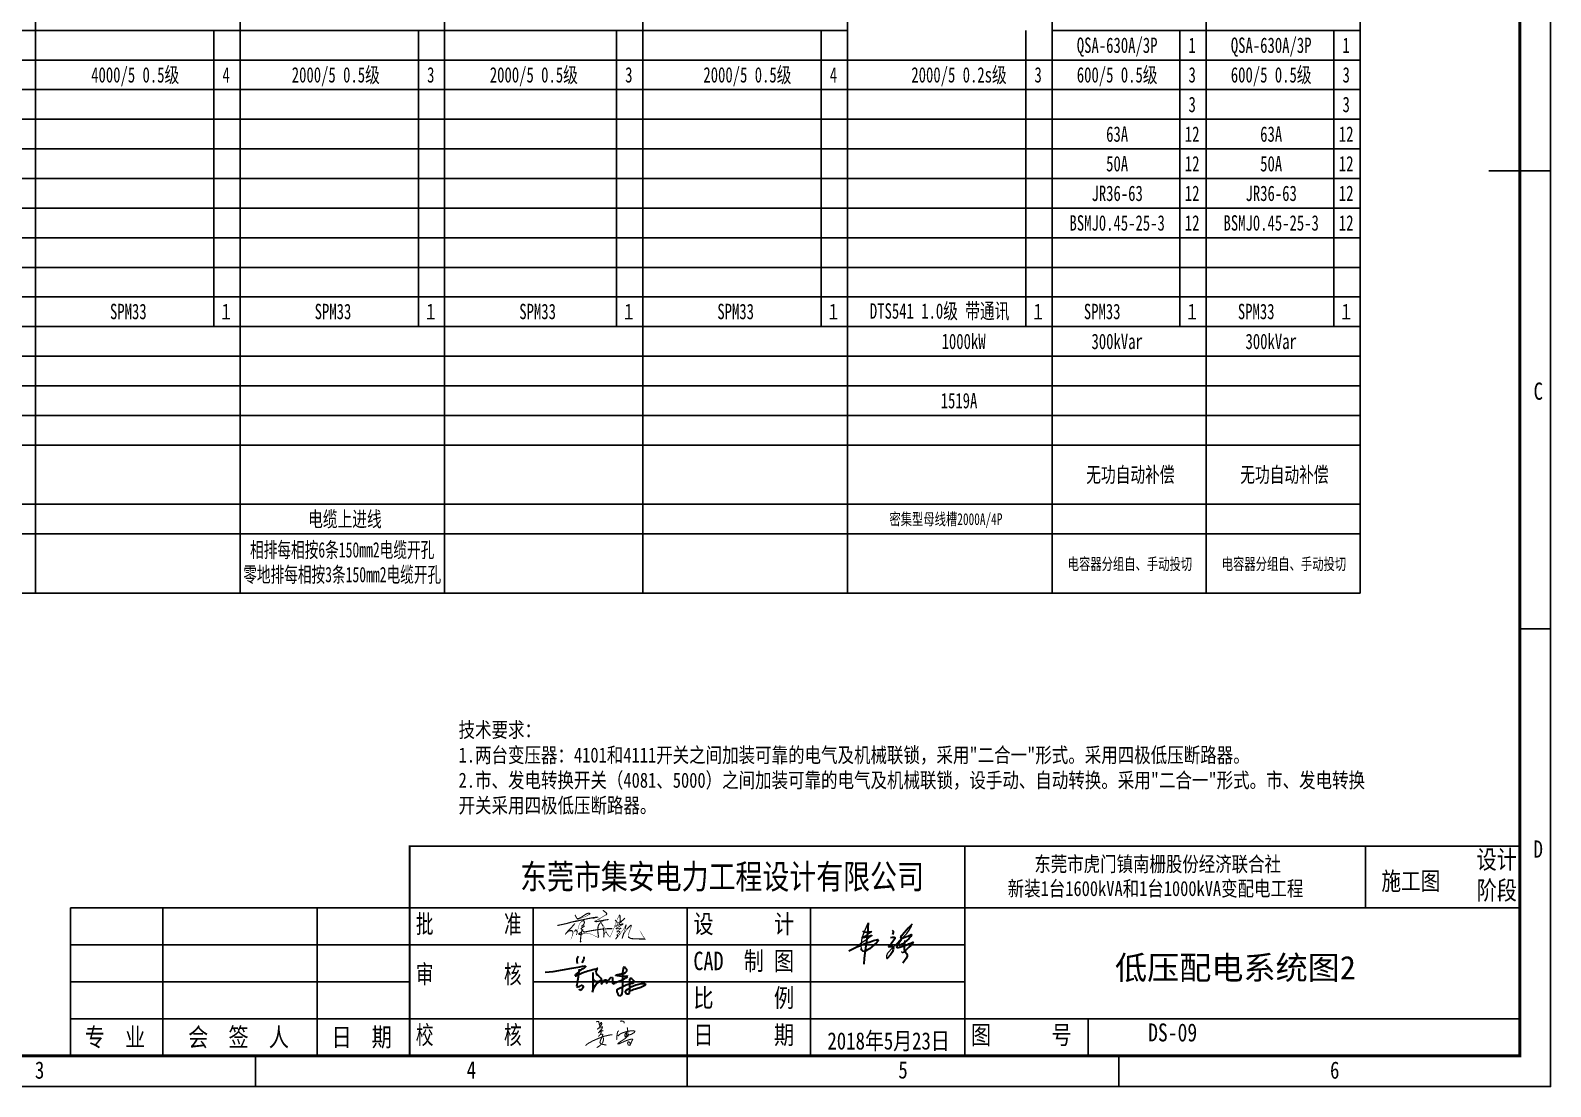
# Model space of a CAD drawing. Extents: x -700117 to -483644, y 1301776 to 1331476.
# Drawn here: x -597039 to -572390, y 1301776 to 1318904 of the extents above; entities that cross this region are included whole.
import ezdxf
from ezdxf.enums import TextEntityAlignment as Align

# ---------------------------------------------------------------- set-up
doc = ezdxf.new("R2010")
doc.units = 0
doc.header["$LTSCALE"] = 1000
doc.layers.get('0').update_dxf_attribs({"linetype": 'CONTINUOUS'})
for name, color, linetype in [('01', 7, 'CONTINUOUS'), ('2', 2, 'CONTINUOUS'), ('TK', 5, 'CONTINUOUS'), ('内框', 3, 'CONTINUOUS'), ('图框TEXT', 30, 'CONTINUOUS'), ('图签', 7, 'CONTINUOUS'), ('外框', 2, 'CONTINUOUS')]:
    doc.layers.add(name, color=color, linetype=linetype)
doc.styles.add('宋体', font='', dxfattribs={"width": 0.8, "height": 3.8})
doc.styles.add('宋体1', font='', dxfattribs={"width": 0.7})
doc.styles.add('宋体2', font='', dxfattribs={"width": 0.8, "height": 7})
doc.styles.get('宋体').set_extended_font_data('SimSun')
doc.styles.get('宋体1').set_extended_font_data('SimSun')
doc.styles.get('宋体2').set_extended_font_data('SimSun')

# ---------------------------------------------------------------- blocks, each defined once
blk = doc.blocks.new('集安会签栏')
at = {"layer": '内框', "const_width": 30}
blk.add_lwpolyline([(0, 0), (-5500, 0), (-5500, 600), (0, 600), (0, 0)], close=True, dxfattribs=at)
at = {"layer": '图签'}
for p, q in [((-5500, 2400), (0, 2400)), ((-5500, 600), (-5500, 2400)), ((-4000, 0), (-4000, 2400)), ((-1500, 0), (-1500, 2400)), ((0, 600), (0, 2400)), ((-5500, 1800), (0, 1800)), ((-5500, 1200), (0, 1200))]:
    blk.add_line(p, q, dxfattribs=at)
at = {"layer": '图框TEXT', "style": '宋体2', "width": 0.8}
for s, p in [('专  业', (-5269, 152)), ('会  签  人', (-3592, 152)), ('日  期', (-1269, 152))]:
    blk.add_text(s, height=300, dxfattribs=at).set_placement(p)
blk = doc.blocks.new('集安图标')
at = {"layer": '内框', "const_width": 30}
blk.add_lwpolyline([(0, 3400), (-18000, 3400), (-18000, 0), (0, 0), (0, 3400)], dxfattribs=at)
at = {"layer": '图签'}
for p, q in [((-9000, 0), (-9000, 3400)), ((-2500, 2400), (-2500, 3400)), ((-18000, 2400), (0, 2400)), ((-16000, 0), (-16000, 2400)), ((-13500, 0), (-13500, 2400)), ((-11500, 0), (-11500, 2400)), ((-18000, 1800), (-9000, 1800)), ((-16000, 1200), (-9000, 1200)), ((-18000, 600), (0, 600)), ((-7000, 0), (-7000, 600))]:
    blk.add_line(p, q, dxfattribs=at)
at = {"layer": '图框TEXT', "style": '宋体2'}
for s, width, p in [('设计', 0.8, (-700, 3033)), ('阶段', 0.8, (-700, 2533)), ('批        准', 0.7, (-17900, 1988)), ('设      计', 0.8, (-13400, 1988)), ('CAD  制 图', 0.8, (-13400, 1388)), ('审        核', 0.7, (-17900, 1173)), ('比      例', 0.8, (-13400, 788)), ('校        核', 0.7, (-17900, 188)), ('日      期', 0.8, (-13400, 188)), ('图      号', 0.8, (-8900, 188))]:
    blk.add_text(s, height=300, dxfattribs=dict(at, width=width)).set_placement(p)
at = {"layer": '图框TEXT', "style": '宋体2', "width": 0.8}
blk.add_text('东莞市集安电力工程设计有限公司', height=400, dxfattribs=at).set_placement((-12935, 2705), align=Align.CENTER)
blk = doc.blocks.new('集安A3图框')
at = {"layer": 'TK'}
for p, q in [((0, 14850), (-1000, 14850)), ((0, 7425), (-500, 7425)), ((-500, 3900), (-500, 500)), ((-24000, 500), (-500, 500)), ((-21000, 0), (-21000, 500)), ((-14000, 0), (-14000, 500)), ((-7000, 0), (-7000, 500))]:
    blk.add_line(p, q, dxfattribs=at)
at = {"layer": '内框', "const_width": 50, "flags": 128}
blk.add_lwpolyline([(-39500, 500), (-39500, 29200), (-500, 29200), (-500, 500)], close=True, dxfattribs=at)
at = {"layer": '外框', "flags": 128}
blk.add_lwpolyline([(-42000, 0), (-42000, 29700), (0, 29700), (0, 0)], close=True, dxfattribs=at)
for name, p in [('集安图标', (-500, 500)), ('集安会签栏', (-18500, 500))]:
    blk.add_blockref(name, p)
at = {"layer": 'TK', "style": '宋体', "width": 0.8}
for s, p in [('C', (-200, 11138)), ('D', (-200, 3712)), ('3', (-24500, 128)), ('4', (-17500, 131)), ('5', (-10500, 131)), ('6', (-3500, 128))]:
    blk.add_text(s, height=280, dxfattribs=at).set_placement(p, align=Align.CENTER)
blk = doc.blocks.new('123566')
at = {"color": 7, "lineweight": 30}
for p, q in [((96.5, 103.4), (96.4, 101.1)), ((96.4, 101.1), (96.5, 99.2)), ((97.2, 105.5), (96.5, 103.4)), ((96.5, 99.2), (96.6, 96.1)), ((96.6, 96.1), (97.6, 88.9)), ((100.9, 112.2), (97.2, 105.5)), ((117, 100.8), (112.5, 91.9)), ((118.3, 104.6), (117, 100.8)), ((118, 110.2), (118.3, 104.6)), ((-0.8, 62.3), (23.7, 64.7)), ((23.7, 64.7), (52, 69.6)), ((52, 69.6), (81.5, 75.2)), ((81.5, 75.2), (105.6, 79.4)), ((92.4, 55.2), (91.6, 53.3)), ((91.6, 53.3), (91.9, 51.7)), ((91.9, 51.7), (93.6, 51.3)), ((96.8, 58.4), (92.4, 55.2)), ((93.6, 51.3), (101.8, 55)), ((99.1, 60.3), (96.8, 58.4)), ((101.9, 62.7), (99.1, 60.3)), ((100.4, 47.1), (99.1, 36)), ((101.9, 57.9), (100.4, 47.1)), ((101.8, 55), (105.1, 57)), ((103.3, 72.1), (101.9, 57.9)), ((104.1, 65), (101.9, 62.7)), ((106.9, 67.3), (104.1, 65)), ((105.1, 57), (108.9, 58.8)), ((105.6, 79.4), (118.5, 81.7)), ((109.1, 69.1), (106.9, 67.3)), ((108.9, 58.8), (112.9, 60.7)), ((111.5, 70.7), (109.1, 69.1)), ((115.4, 73.1), (111.5, 70.7)), ((112.9, 60.7), (116.6, 62.1)), ((119.4, 75.7), (115.4, 73.1)), ((116.6, 62.1), (121.3, 63.8)), ((118.5, 81.7), (122.9, 81.1)), ((121.7, 77.2), (119.4, 75.7)), ((121.3, 63.8), (125.4, 65.1)), ((122.9, 78.9), (121.7, 77.2)), ((122.9, 81.1), (123.4, 79.9)), ((123.4, 79.9), (122.9, 78.9)), ((125.4, 65.1), (130.9, 66.9)), ((130.9, 66.9), (135.3, 67.9)), ((135.3, 67.9), (140.1, 69.2)), ((140.1, 69.2), (145.6, 70.7)), ((145.6, 70.7), (149.6, 71.7)), ((146.1, 55.8), (145.7, 24.2)), ((145.9, 61.8), (146.1, 55.8)), ((149.6, 71.7), (153.1, 72.2)), ((153.1, 72.2), (156.2, 73.1)), ((156.6, 66.6), (154.7, 62.8)), ((154.7, 62.8), (154.8, 61.6)), ((154.8, 61.6), (155.8, 59.5)), ((155.8, 59.5), (157.3, 57.3)), ((156.2, 73.1), (158.6, 74.3)), ((158.5, 70.6), (156.6, 66.6)), ((157.3, 57.3), (159.7, 54.9)), ((160.4, 73.8), (158.5, 70.6)), ((158.6, 74.3), (160.1, 74.8)), ((159.7, 54.9), (163.2, 51.7)), ((160.1, 74.8), (160.9, 75.1)), ((160.4, 73.8), (161.1, 75)), ((161, 75.1), (160.9, 75.1)), ((161.1, 75.1), (161, 75.1)), ((161.1, 75), (161.1, 75.1)), ((163.2, 51.7), (166.2, 48.4)), ((166.2, 48.4), (170.5, 44.3)), ((202.1, 46.3), (203.9, 47.1)), ((203.9, 47.1), (205.5, 45.8)), ((216.8, 53.4), (219.2, 54.5)), ((217, 52.1), (216.8, 53.4)), ((222.4, 51.2), (217, 52.1)), ((219.2, 54.5), (223.5, 55.7)), ((228.3, 50.3), (222.4, 51.2)), ((223.5, 55.7), (227.9, 56.4)), ((227.9, 56.4), (233.9, 57.2)), ((231.3, 50.3), (228.3, 50.3)), ((239.9, 49.6), (231.3, 50.3)), ((233.9, 57.2), (237.7, 57.9)), ((237.7, 57.9), (241.5, 59)), ((239, 68.1), (237.9, 61)), ((237.9, 61), (238, 54.3)), ((238, 54.3), (238, 46.8)), ((239.3, 71.5), (239, 68.1)), ((239.9, 74.2), (239.3, 71.5)), ((241, 76.6), (239.9, 74.2)), ((242.4, 49.6), (239.9, 49.6)), ((243.1, 77.7), (241, 76.6)), ((241.5, 59), (246.6, 61.7)), ((246.8, 49.6), (242.4, 49.6)), ((245.7, 76.9), (243.1, 77.7)), ((246.9, 75.7), (245.7, 76.9)), ((246.6, 61.7), (248.9, 63.9)), ((249.8, 49.7), (246.8, 49.6)), ((248.2, 74), (246.9, 75.7)), ((250.6, 71.1), (248.2, 74)), ((248.9, 63.9), (250.7, 65.5)), ((251.8, 49.9), (249.8, 49.7)), ((251.7, 68.4), (250.6, 71.1)), ((250.6, 46.3), (253.3, 48.1)), ((250.7, 65.5), (251.7, 68.4)), ((253.5, 49.4), (251.8, 49.9)), ((253.3, 48.1), (253.5, 49.4)), ((96.2, 23.1), (95.9, 18.9)), ((95.9, 18.9), (96.4, 17.1)), ((99.1, 36), (96.2, 23.1)), ((96.4, 17.1), (97.3, 16.8)), ((97.3, 16.8), (102.5, 18.1)), ((102.5, 18.1), (104.6, 18.7)), ((104.6, 18.7), (107.9, 20.6)), ((105.8, 8.5), (104.8, 10.8)), ((106.4, 6.8), (105.8, 8.5)), ((107.1, 6.4), (106.4, 6.8)), ((110.6, 8.1), (107.1, 6.4)), ((107.9, 20.6), (109.6, 22.3)), ((109.6, 22.3), (110.8, 22.7)), ((114.6, 11.8), (110.6, 8.1)), ((110.8, 22.7), (113.3, 22.3)), ((113.3, 22.3), (115.2, 20.4)), ((116, 15.2), (114.6, 11.8)), ((115.2, 20.4), (116.3, 17.5)), ((116.3, 17.5), (116, 15.2)), ((145.7, 14.6), (145.3, 1.4)), ((145.3, 1.4), (149.5, 14.1)), ((145.7, 24.2), (145.7, 14.6)), ((147.4, 39.9), (146.9, 40.2)), ((148.6, 38.7), (147.4, 39.9)), ((149.6, 38.2), (148.6, 38.7)), ((149.5, 14.1), (154, 22.8)), ((150.8, 36.8), (149.6, 38.2)), ((152.2, 35.2), (150.8, 36.8)), ((154.2, 34.1), (152.2, 35.2)), ((154, 22.8), (158.8, 28.3)), ((158.3, 33.2), (154.2, 34.1)), ((162.3, 33.2), (158.3, 33.2)), ((158.8, 28.3), (163.3, 31.7)), ((169, 36.5), (162.3, 33.2)), ((163.3, 31.7), (168.5, 34.1)), ((168.5, 34.1), (171.7, 35.6)), ((171.2, 39.5), (169, 36.5)), ((170.5, 44.3), (171.4, 41.7)), ((171.4, 41.7), (171.2, 39.5)), ((172.9, 28.6), (171.5, 25.4)), ((171.5, 25.4), (172.7, 26.8)), ((171.7, 35.6), (173.8, 36.8)), ((172.7, 26.8), (175.4, 30.9)), ((174.3, 31.5), (172.9, 28.6)), ((173.8, 36.8), (174.4, 37.1)), ((175.3, 34.3), (174.3, 31.5)), ((174.4, 37.1), (175.5, 37.2)), ((174.4, 37.1), (174.4, 37.1)), ((175.9, 35.3), (175.3, 34.3)), ((175.4, 30.9), (179, 34.9)), ((175.5, 37.2), (176, 36.8)), ((175.5, 37.2), (175.5, 37.2)), ((175.5, 37.2), (175.5, 37.2)), ((176, 35.9), (175.9, 35.3)), ((175.9, 35.3), (175.9, 35.3)), ((176, 36.8), (176, 35.9)), ((176, 36.8), (176, 36.8)), ((176, 35.9), (176, 35.9)), ((179, 34.9), (182.2, 38.5)), ((182.2, 38.5), (184.8, 39.5)), ((184.8, 39.5), (186.3, 39.5)), ((186.3, 39.5), (188.1, 38)), ((188.1, 38), (189, 36.1)), ((189.4, 33), (188.1, 28.5)), ((188.1, 28), (188.7, 28.8)), ((188.1, 28.5), (188.1, 28)), ((188.7, 28.8), (190.3, 31.7)), ((189, 36.1), (189.4, 33)), ((190.3, 31.7), (192.3, 34.3)), ((192.3, 34.3), (192.4, 35.1)), ((192.4, 35.1), (194.2, 37)), ((194.2, 37), (195.8, 39.3)), ((195.8, 39.3), (198.9, 43.2)), ((198.9, 43.2), (199.9, 44.6)), ((199.9, 44.6), (202.1, 46.3)), ((205.5, 45.8), (206.7, 42.7)), ((206.7, 42.7), (207, 38.7)), ((207, 35.1), (206.7, 32.5)), ((206.7, 32.5), (206.8, 29)), ((206.8, 29), (208.1, 27)), ((207, 38.7), (207, 35.1)), ((208.1, 27), (210.4, 27.3)), ((210.4, 27.3), (213.6, 29.1)), ((213.6, 29.1), (216.7, 30.9)), ((216.7, 30.9), (226.6, 35.4)), ((220.8, 6.7), (221.9, 9.8)), ((221, 2.8), (220.8, 6.7)), ((222.6, -2.3), (221, 2.8)), ((221.9, 9.8), (228.2, 13.4)), ((226.6, 35.4), (232.8, 37.2)), ((228.2, 13.4), (232.6, 15.4)), ((232.6, 15.4), (237.7, 17.8)), ((232.8, 37.2), (241.1, 41)), ((236.4, 3.8), (235.5, -3.1)), ((236.6, 11.3), (236.4, 3.8)), ((237.1, 17.6), (236.6, 11.3)), ((237.7, 34), (237.1, 17.6)), ((238, 46.8), (237.7, 34)), ((237.7, 17.8), (242.2, 20.2)), ((241.1, 41), (244.6, 43)), ((242.2, 20.2), (248.9, 23.2)), ((244.6, 43), (248.2, 45)), ((246.6, 3.8), (248.7, 6.7)), ((246.7, 0.2), (246.6, 3.8)), ((248.6, -2.9), (246.7, 0.2)), ((248.2, 45), (250.6, 46.3)), ((248.7, 6.7), (254.4, 10.4)), ((248.9, 23.2), (254.9, 25.4)), ((254.4, 10.4), (261.1, 14.5)), ((254.9, 25.4), (260, 26.7)), ((258.5, 0.4), (257.6, -3.6)), ((258.9, 5.1), (258.5, 0.4)), ((258.9, 39.2), (258.7, 33.8)), ((258.7, 33.8), (258.7, 30.7)), ((258.7, 30.7), (259.3, 26.7)), ((258.9, 14.2), (258.7, 9.8)), ((258.7, 9.8), (258.9, 5.1)), ((259.8, 41.6), (258.9, 39.2)), ((259.4, 20.7), (258.9, 14.2)), ((259.3, 26.7), (259.4, 20.7)), ((262, 43), (259.8, 41.6)), ((260, 26.7), (265.3, 28.3)), ((262.7, 5.1), (260.7, 4.2)), ((261.1, 14.5), (266.3, 18.2)), ((264.3, 43), (262, 43)), ((266, 6.2), (262.7, 5.1)), ((266, 42.1), (264.3, 43)), ((265.3, 28.3), (268, 29.2)), ((268, 40.5), (266, 42.1)), ((272.5, 8.9), (266, 6.2)), ((266.3, 18.2), (271.8, 20.3)), ((270.1, 38.3), (268, 40.5)), ((268, 29.2), (272, 31)), ((271.6, 36.7), (270.1, 38.3)), ((273.4, 35.2), (271.6, 36.7)), ((271.8, 20.3), (279, 23.4)), ((272, 31), (274, 32.5)), ((277.8, 10.5), (272.5, 8.9)), ((274.1, 33.6), (273.4, 35.2)), ((274, 32.5), (274.1, 33.6)), ((283.4, 12.5), (277.8, 10.5)), ((279, 23.4), (283.6, 24.9)), ((288.1, 13.8), (283.4, 12.5)), ((283.6, 24.9), (288.1, 26)), ((288.1, 26), (296.1, 27.4)), ((293.9, 15.6), (288.1, 13.8)), ((302.3, 19.3), (293.9, 15.6)), ((296.1, 27.4), (300.3, 28)), ((300.3, 28), (302.3, 28)), ((302.3, 28), (305.2, 27.4)), ((306.4, 21.2), (302.3, 19.3)), ((305.2, 27.4), (307.5, 26.3)), ((308.4, 24), (306.4, 21.2)), ((307.5, 26.3), (308.4, 24)), ((224.3, -5.4), (222.6, -2.3)), ((226.6, -9), (224.3, -5.4)), ((228.4, -11), (226.6, -9)), ((231.1, -10.3), (228.4, -11)), ((233.9, -7.9), (231.1, -10.3)), ((235.5, -3.1), (233.9, -7.9)), ((251.8, -5), (248.6, -2.9)), ((254.5, -5.2), (251.8, -5)), ((257.6, -3.6), (254.5, -5.2))]:
    blk.add_line(p, q, dxfattribs=at)
blk = doc.blocks.new('A$C4F656C09')
at = {"color": 7}
for points, const_width in [([(4118, 3), (4173, -20), (4331, -143), (4381, -189), (4399, -227), (4387, -258), (4367, -291), (4333, -314)], 80), ([(881, -1067), (1502, -935), (2001, -795)], 80), ([(2129, -925), (1871, -1226), (1607, -1497)], 80), ([(2001, -795), (2153, -780), (2353, -733)], 80), ([(2078, -764), (2001, -795)], 20), ([(2750, -485), (2078, -764)], 20), ([(2125, -323), (2148, -331), (2180, -388), (2252, -538)], 80), ([(2252, -538), (2297, -577), (2348, -580), (2425, -565)], 80), ([(2353, -733), (3040, -580)], 80), ([(2325, -1454), (2394, -1140), (2440, -998)], 20), ([(2425, -565), (2632, -454), (2885, -279), (3021, -209)], 80), ([(2440, -998), (2486, -911), (2541, -854), (2597, -798)], 20), ([(2800, -1094), (2804, -1103), (2799, -1112), (2768, -1143), (2552, -1286)], 80), ([(2810, -810), (2808, -848), (2787, -932), (2766, -969), (2719, -1029), (2690, -1070), (2648, -1096), (2607, -1106), (2575, -1110)], 80), ([(2597, -798), (2648, -756), (2682, -742), (2707, -731)], 50), ([(2652, -1093), (2717, -1081), (2767, -1087), (2800, -1094)], 40), ([(2707, -731), (2746, -721), (2771, -730), (2799, -765), (2810, -810)], 80), ([(3021, -209), (3088, -192), (3142, -192), (3187, -205), (3187, -237), (3135, -288)], 80), ([(3040, -580), (3232, -544), (3332, -523), (3403, -513)], 80), ([(3403, -513), (3571, -489), (3679, -485), (3788, -470)], 80), ([(3788, -470), (3687, -507), (3582, -531), (3498, -563), (3381, -600)], 30), ([(3573, -756), (3562, -767), (3567, -776), (3585, -784), (3624, -793), (3659, -793), (3972, -735), (4226, -684), (4539, -636)], 80), ([(4333, -314), (3842, -604), (3573, -756)], 40), ([(3931, -889), (3850, -976), (3781, -1122), (3764, -1337), (3771, -1584), (3788, -1723), (3828, -1869)], 80), ([(4131, -1090), (4100, -1046), (4137, -1116), (4162, -1207), (4169, -1295), (4186, -1523)], 80), ([(4455, -649), (4188, -712), (4034, -805), (3931, -889)], 40), ([(4210, -1121), (4157, -1100), (4131, -1090)], 40), ([(4914, -1244), (5072, -785), (5159, -604)], 25), ([(4989, -664), (5034, -723), (5063, -762), (5100, -811), (5131, -830)], 80), ([(5363, -819), (5343, -881), (5232, -955), (5123, -1027), (4995, -1103), (4980, -1127)], 40), ([(5078, -1122), (5194, -1066), (5273, -1034), (5340, -1007)], 40), ([(5100, -811), (5113, -859), (5123, -898), (5150, -939), (5184, -959)], 25), ([(5131, -830), (5202, -842), (5255, -842), (5338, -820), (5410, -770)], 60), ([(5159, -604), (5290, -319), (5307, -304), (5323, -307), (5330, -330)], 35), ([(5455, -1030), (5257, -1151)], 50), ([(5343, -881), (5282, -1008), (5259, -1034)], 40), ([(5330, -330), (5359, -743), (5363, -819)], 80), ([(5340, -1007), (5438, -979), (5484, -964)], 80), ([(5555, -668), (5493, -749), (5411, -837), (5343, -881)], 40), ([(5410, -770), (5509, -715), (5587, -635), (5663, -556), (5682, -536)], 80), ([(5484, -964), (5522, -959), (5538, -965), (5534, -976), (5509, -995), (5469, -1024), (5455, -1030)], 80), ([(5671, -1211), (5769, -1027)], 60), ([(5769, -1027), (5710, -1289)], 80), ([(5769, -1027), (5768, -1001)], 80), ([(5824, -1335), (5986, -1156), (6079, -1078), (6104, -1056), (6126, -1054), (6136, -1067), (6142, -1095), (6139, -1131)], 80), ([(1607, -1497), (1444, -1700)], 80), ([(1510, -1618), (1622, -1550), (1724, -1470)], 25), ([(1724, -1470), (1772, -1443), (1827, -1431), (1878, -1431), (1933, -1439), (1969, -1479), (1984, -1519), (1999, -1572)], 80), ([(1946, -1804), (1901, -1934), (1937, -1863)], 30), ([(1999, -1572), (1990, -1651), (1946, -1804)], 50), ([(2102, -1492), (2157, -1417)], 80), ([(2157, -1417), (2181, -1389), (2192, -1381), (2204, -1380), (2221, -1390), (2245, -1427)], 80), ([(2245, -1427), (2278, -1503), (2283, -1531), (2285, -1547), (2284, -1578), (2278, -1637), (2240, -1737)], 60), ([(2278, -1637), (2325, -1454)], 40), ([(2469, -1608), (2408, -1653), (2401, -1664), (2404, -1674), (2424, -1685), (2446, -1691), (2497, -1694), (2552, -1691), (2698, -1654)], 80), ([(2699, -1349), (2700, -1361), (2694, -1375), (2604, -1525), (2563, -1545), (2469, -1608)], 60), ([(2589, -1503), (2586, -1625), (2552, -1862), (2521, -2217), (2534, -2228), (2566, -2211), (2589, -2199)], 80), ([(2552, -1286), (2542, -1298), (2547, -1307), (2558, -1322), (2594, -1324), (2620, -1311), (2608, -1436), (2589, -1503)], 40), ([(2620, -1311), (2699, -1349)], 40), ([(2693, -1451), (2783, -1537), (3254, -1441), (3757, -1362), (3979, -1330), (4188, -1309), (4523, -1288), (4790, -1295)], 80), ([(2682, -1394), (2674, -1425), (2674, -1436), (2693, -1451)], 40), ([(2698, -1654), (2855, -1615), (2915, -1600), (2959, -1598)], 30), ([(3466, -1763), (3232, -1667), (3120, -1644), (2995, -1613), (2959, -1598)], 25), ([(3695, -1873), (3466, -1763)], 25), ([(3828, -1869), (3837, -1889), (3834, -1899), (3825, -1909), (3802, -1915), (3717, -1882), (3695, -1873)], 40), ([(4186, -1523), (4185, -1780), (4181, -1873), (4172, -1913)], 80), ([(4181, -1873), (4219, -1691), (4250, -1618)], 40), ([(4250, -1618), (4283, -1557), (4301, -1524), (4318, -1515), (4331, -1520), (4352, -1542), (4510, -1766)], 50), ([(4510, -1766), (4597, -1869)], 40), ([(4763, -1294), (4570, -1262), (4522, -1240)], 15), ([(4597, -1869), (4624, -1892), (4637, -1888), (4648, -1859), (4914, -1244)], 25), ([(4980, -1127), (4996, -1138), (5078, -1122)], 40), ([(5163, -1816), (5163, -1847), (5041, -2018), (5015, -2030)], 80), ([(5041, -2018), (5142, -1900), (5401, -1589)], 40), ([(5101, -1253), (5074, -1272), (5071, -1295), (5080, -1304), (5111, -1307), (5140, -1303)], 80), ([(5131, -1722), (5120, -1741), (5136, -1756), (5163, -1784), (5163, -1816)], 80), ([(5257, -1151), (5101, -1253)], 50), ([(5155, -1456), (5130, -1484), (5130, -1505), (5157, -1511), (5195, -1511)], 80), ([(5331, -1511), (5328, -1528), (5313, -1552), (5131, -1722)], 50), ([(5140, -1303), (5315, -1258)], 50), ([(5304, -1353), (5155, -1456)], 50), ([(5195, -1511), (5287, -1493), (5319, -1496), (5331, -1511)], 60), ([(5315, -1258), (5368, -1253), (5387, -1260), (5392, -1276), (5376, -1290)], 80), ([(5376, -1290), (5330, -1330), (5304, -1353)], 50), ([(5401, -1589), (5671, -1211)], 25), ([(5516, -1903), (5489, -1993), (5489, -2007)], 80), ([(5493, -1979), (5524, -1874), (5638, -1618), (5824, -1335)], 40), ([(5610, -1583), (5516, -1903)], 80), ([(5710, -1289), (5610, -1583)], 40), ([(5943, -1831), (5955, -1906), (6050, -1961), (6132, -1993), (6371, -2016), (6539, -2018), (6776, -2022), (6995, -2026), (7081, -2033), (7129, -2051)], 80), ([(6139, -1131), (6048, -1379), (5987, -1545), (5943, -1728), (5943, -1831)], 40), ([(6825, -1555), (6775, -1469), (6746, -1416)], 15), ([(6888, -1676), (6825, -1555)], 25), ([(6987, -1838), (6888, -1676)], 30), ([(7129, -2051), (7148, -2042), (7117, -2020), (7073, -1965), (6987, -1838)], 40)]:
    blk.add_lwpolyline(points, dxfattribs=dict(at, const_width=const_width))
blk.add_lwpolyline([(3135, -288, 30, 40, 0), (2997, -371, 30, 30, 0), (2750, -485, 30, 30, 0)], format="xyseb", dxfattribs=at)
blk = doc.blocks.new('44120319')
at = {"lineweight": 13}
for points in [[(128, 52), (127, 76), (130, 112), (134, 134), (150, 181), (166, 216), (177, 244)], [(317, -18), (318, 3), (325, 23), (359, 58), (390, 90), (413, 116), (441, 141), (465, 165), (483, 191), (500, 220), (503, 234)], [(205, 153), (205, 147), (184, 134), (168, 122), (153, 111), (131, 96), (131, 96), (91, 65)], [(205, 181), (204, 177), (170, 156), (132, 134)], [(411, 76), (409, 82), (409, 87), (410, 92)], [(437, 25), (433, 22), (430, 23), (428, 26), (427, 29), (426, 32)]]:
    blk.add_lwpolyline(points, dxfattribs=at)
at = {"lineweight": 30}
for points in [[(177, 244), (175, 208), (175, 185), (171, 148), (168, 125), (160, 73), (155, 40), (149, -18), (145, -63)], [(505, 236), (489, 219), (476, 204), (462, 190), (448, 173), (431, 154), (422, 145), (420, 138), (419, 135), (421, 132), (431, 132), (439, 134), (450, 138), (463, 143), (473, 146), (498, 159), (499, 154), (494, 144), (487, 135), (480, 127), (467, 115), (448, 99), (431, 87), (411, 76), (411, 76)], [(35, 37), (89, 64), (127, 80), (162, 94), (192, 104), (219, 113), (250, 121), (253, 111), (239, 97), (226, 84), (206, 67), (187, 52), (165, 39), (153, 33), (138, 34), (130, 42), (127, 53)], [(130, 134), (151, 138), (167, 142), (190, 149), (205, 153)], [(136, 182), (144, 177), (165, 176), (183, 177), (205, 181)], [(345, 135), (358, 138), (366, 139), (373, 138), (377, 135), (376, 131), (375, 125), (361, 105), (348, 89), (342, 81), (330, 70), (331, 66), (342, 68), (351, 68), (359, 68), (363, 64), (366, 59), (364, 46), (358, 30), (344, 6), (319, -21), (319, -21)], [(356, 191), (363, 182), (365, 174), (362, 165), (358, 157)], [(425, 120), (420, 113), (411, 101), (406, 94), (400, 88), (396, 81), (389, 69), (393, 62), (404, 62), (413, 64), (422, 67), (442, 73), (458, 80), (472, 85), (481, 89), (494, 94), (510, 100), (512, 96), (502, 85), (494, 77), (481, 63), (464, 47), (449, 32), (437, 25)], [(451, 113), (447, 96), (446, 83), (445, 68), (445, 57), (446, 47), (449, 38), (456, 27), (463, 16), (468, 8), (467, -4), (461, -21), (449, -38), (436, -56)]]:
    blk.add_lwpolyline(points, dxfattribs=at)
blk = doc.blocks.new('新块')
at = {"color": 7, "lineweight": 158, "const_width": 20}
for points in [[(-109, 429), (-86, 438), (-71, 438), (-60, 434), (-55, 414), (-49, 385), (-42, 366), (-32, 388), (-16, 415), (-6, 415), (-2, 401), (-3, 385), (-9, 370), (-16, 362), (-23, 353), (-30, 346), (-35, 342), (-39, 339), (-40, 337), (-39, 350), (-39, 359), (-40, 368)], [(-39, 337), (-48, 325), (-58, 312), (-69, 302), (-81, 293), (-91, 284)], [(-72, 214), (-52, 230), (-45, 244), (-27, 263), (-17, 274), (1, 292), (8, 313), (13, 327), (13, 333), (1, 335), (-9, 329), (-27, 329), (-38, 326), (-48, 326)], [(-17, 300), (-12, 280), (-12, 254), (-13, 225), (-22, 201), (-26, 188), (-42, 175), (-55, 161), (-65, 149)], [(309, 155), (348, 193), (394, 217), (454, 237), (529, 253), (602, 260), (634, 250), (635, 240), (620, 221), (594, 207), (561, 186), (528, 180), (502, 194), (495, 305), (485, 320)], [(349, 444), (377, 447), (408, 440), (430, 428), (430, 401)], [(-311, -30), (-296, -9), (-259, 17), (-229, 33), (-177, 62), (-122, 86), (-69, 111), (-10, 132), (43, 152), (109, 167), (158, 178), (190, 182), (205, 184)], [(29, 128), (30, 102), (30, 76), (27, 58), (8, 17), (-6, 3), (-30, -21), (-58, -42), (-99, -67)], [(-50, 231), (-33, 241), (-13, 251), (6, 257), (20, 260), (27, 260)], [(-26, 187), (-7, 191), (6, 192), (17, 188), (17, 178), (14, 164), (6, 145), (-6, 116), (-25, 80), (-32, 52), (-33, 37), (-36, 26), (-10, 4), (11, -3), (42, -9), (69, -13), (89, -19)], [(285, 85), (295, 198), (303, 234), (326, 259)], [(495, 155), (476, 132), (456, 115), (423, 92), (387, 68), (361, 52), (331, 30), (318, 20), (309, 8), (318, 5), (334, 6), (378, 28), (423, 49), (464, 66), (509, 82), (546, 92), (574, 97), (588, 98), (594, 92), (584, 69), (568, 38), (552, -1), (539, -23), (508, -13), (495, 19), (506, 45), (536, 39), (543, 16), (545, -14)], [(502, 194), (493, 153), (476, 151), (460, 145), (451, 141), (446, 157), (446, 184), (450, 203), (462, 211), (473, 220), (474, 203), (474, 178), (483, 167), (492, 154)], [(492, 154), (512, 161), (519, 165)]]:
    blk.add_lwpolyline(points, dxfattribs=at)

msp = doc.modelspace()

# ---------------------------------------------------------------- linework, layer by layer
at = {"color": 7}
for p, q in [((-596958.9, 1328509.7), (-596958.9, 1309778.1)), ((-593640.6, 1328509.7), (-593640.6, 1309778.1)), ((-590322.2, 1328509.7), (-590322.2, 1309778.1)), ((-590322.2, 1328509.7), (-590322.2, 1309778.1)), ((-587110.8, 1309778.1), (-587110.8, 1328509.7)), ((-583792.4, 1328509.7), (-583792.4, 1309778.1)), ((-580474, 1328509.7), (-580474, 1309778.1)), ((-580474, 1309778.1), (-580474, 1328509.7)), ((-580474, 1328509.7), (-580474, 1309778.1)), ((-577976.4, 1328509.7), (-577976.4, 1309778.1)), ((-575478.9, 1309778.1), (-575478.9, 1328509.7)), ((-600277.3, 1318903.7), (-596958.9, 1318903.7)), ((-600277.3, 1318423.4), (-596958.9, 1318423.4)), ((-600277.3, 1317943.1), (-596958.9, 1317943.1)), ((-600277.3, 1317462.8), (-596958.9, 1317462.8)), ((-600277.3, 1316982.6), (-596958.9, 1316982.6)), ((-600277.3, 1316502.3), (-596958.9, 1316502.3)), ((-600277.3, 1316022), (-596958.9, 1316022)), ((-600277.3, 1315541.7), (-596958.9, 1315541.7)), ((-600277.3, 1315061.4), (-596958.9, 1315061.4)), ((-600277.3, 1310738.7), (-596958.9, 1310738.7)), ((-596958.9, 1310738.7), (-590322.2, 1310738.7)), ((-593640.6, 1310738.7), (-590322.2, 1310738.7)), ((-590322.2, 1310738.7), (-587110.8, 1310738.7)), ((-587110.8, 1310738.7), (-583792.4, 1310738.7)), ((-583792.4, 1310738.7), (-580474, 1310738.7)), ((-580474, 1310738.7), (-577976.4, 1310738.7)), ((-577976.4, 1310738.7), (-575478.9, 1310738.7)), ((-600277.3, 1309778.1), (-590322.2, 1309778.1)), ((-596958.9, 1309778.1), (-590322.2, 1309778.1)), ((-590322.2, 1309778.1), (-587110.8, 1309778.1)), ((-587110.8, 1309778.1), (-583792.4, 1309778.1)), ((-583792.4, 1309778.1), (-580474, 1309778.1)), ((-577976.4, 1309778.1), (-575478.9, 1309778.1))]:
    msp.add_line(p, q, dxfattribs=at)
at = {"color": 7, "ltscale": 1000}
for p, q in [((-596958.9, 1318903.7), (-590322.2, 1318903.7)), ((-594064.7, 1318903.7), (-594064.7, 1314100.8)), ((-593640.6, 1318903.7), (-590322.2, 1318903.7)), ((-590746.3, 1318903.7), (-590746.3, 1314100.8)), ((-590322.2, 1318903.7), (-587110.8, 1318903.7)), ((-587534.9, 1318903.7), (-587534.9, 1314100.8)), ((-587110.8, 1318903.7), (-583792.4, 1318903.7)), ((-584216.5, 1318903.7), (-584216.5, 1314100.8)), ((-580898.1, 1318903.7), (-580898.1, 1314100.8)), ((-580474, 1318903.7), (-577976.4, 1318903.7)), ((-578400.5, 1318903.7), (-578400.5, 1314100.8)), ((-577976.4, 1318903.7), (-575478.9, 1318903.7)), ((-575903, 1318903.7), (-575903, 1314100.8)), ((-596958.9, 1318423.4), (-590322.2, 1318423.4)), ((-593640.6, 1318423.4), (-590322.2, 1318423.4)), ((-590322.2, 1318423.4), (-587110.8, 1318423.4)), ((-587110.8, 1318423.4), (-583792.4, 1318423.4)), ((-583792.4, 1318423.4), (-580474, 1318423.4)), ((-580474, 1318423.4), (-577976.4, 1318423.4)), ((-577976.4, 1318423.4), (-575478.9, 1318423.4)), ((-596958.9, 1317943.1), (-590322.2, 1317943.1)), ((-593640.6, 1317943.1), (-590322.2, 1317943.1)), ((-590322.2, 1317943.1), (-587110.8, 1317943.1)), ((-587110.8, 1317943.1), (-583792.4, 1317943.1)), ((-583792.4, 1317943.1), (-580474, 1317943.1)), ((-580474, 1317943.1), (-577976.4, 1317943.1)), ((-577976.4, 1317943.1), (-575478.9, 1317943.1)), ((-596958.9, 1317462.8), (-590322.2, 1317462.8)), ((-593640.6, 1317462.8), (-590322.2, 1317462.8)), ((-590322.2, 1317462.8), (-587110.8, 1317462.8)), ((-587110.8, 1317462.8), (-583792.4, 1317462.8)), ((-583792.4, 1317462.8), (-580474, 1317462.8)), ((-580474, 1317462.8), (-577976.4, 1317462.8)), ((-577976.4, 1317462.8), (-575478.9, 1317462.8)), ((-596958.9, 1316982.6), (-590322.2, 1316982.6)), ((-593640.6, 1316982.6), (-590322.2, 1316982.6)), ((-590322.2, 1316982.6), (-587110.8, 1316982.6)), ((-587110.8, 1316982.6), (-583792.4, 1316982.6)), ((-583792.4, 1316982.6), (-580474, 1316982.6)), ((-580474, 1316982.6), (-577976.4, 1316982.6)), ((-577976.4, 1316982.6), (-575478.9, 1316982.6)), ((-577976.4, 1316982.6), (-575478.9, 1316982.6)), ((-596958.9, 1316502.3), (-590322.2, 1316502.3)), ((-593640.6, 1316502.3), (-590322.2, 1316502.3)), ((-590322.2, 1316502.3), (-587110.8, 1316502.3)), ((-587110.8, 1316502.3), (-583792.4, 1316502.3)), ((-583792.4, 1316502.3), (-580474, 1316502.3)), ((-580474, 1316502.3), (-577976.4, 1316502.3)), ((-577976.4, 1316502.3), (-575478.9, 1316502.3)), ((-577976.4, 1316502.3), (-575478.9, 1316502.3)), ((-596958.9, 1316022), (-590322.2, 1316022)), ((-593640.6, 1316022), (-590322.2, 1316022)), ((-590322.2, 1316022), (-587110.8, 1316022)), ((-587110.8, 1316022), (-583792.4, 1316022)), ((-583792.4, 1316022), (-580474, 1316022)), ((-580474, 1316022), (-577976.4, 1316022)), ((-577976.4, 1316022), (-575478.9, 1316022)), ((-596958.9, 1315541.7), (-590322.2, 1315541.7)), ((-590322.2, 1315541.7), (-583792.4, 1315541.7)), ((-583792.4, 1315541.7), (-580474, 1315541.7)), ((-580474, 1315541.7), (-577976.4, 1315541.7)), ((-577976.4, 1315541.7), (-575478.9, 1315541.7)), ((-596958.9, 1315061.4), (-590322.2, 1315061.4)), ((-590322.2, 1315061.4), (-583792.4, 1315061.4)), ((-583792.4, 1315061.4), (-580474, 1315061.4)), ((-580474, 1315061.4), (-577976.4, 1315061.4)), ((-577976.4, 1315061.4), (-575478.9, 1315061.4)), ((-600277.3, 1314581.1), (-596958.9, 1314581.1)), ((-596958.9, 1314581.1), (-590322.2, 1314581.1)), ((-590322.2, 1314581.1), (-583792.4, 1314581.1)), ((-583792.4, 1314581.1), (-580474, 1314581.1)), ((-580474, 1314581.1), (-577976.4, 1314581.1)), ((-577976.4, 1314581.1), (-575478.9, 1314581.1)), ((-600277.3, 1314100.8), (-596958.9, 1314100.8)), ((-596958.9, 1314100.8), (-590322.2, 1314100.8)), ((-593640.6, 1314100.8), (-590322.2, 1314100.8)), ((-590322.2, 1314100.8), (-587110.8, 1314100.8)), ((-587110.8, 1314100.8), (-583792.4, 1314100.8)), ((-583792.4, 1314100.8), (-580474, 1314100.8)), ((-580474, 1314100.8), (-577976.4, 1314100.8)), ((-577976.4, 1314100.8), (-575478.9, 1314100.8)), ((-600277.3, 1313620.5), (-596958.9, 1313620.5)), ((-596958.9, 1313620.5), (-590322.2, 1313620.5)), ((-593640.6, 1313620.5), (-590322.2, 1313620.5)), ((-590322.2, 1313620.5), (-587110.8, 1313620.5)), ((-587110.8, 1313620.5), (-583792.4, 1313620.5)), ((-583792.4, 1313620.5), (-580474, 1313620.5)), ((-580474, 1313620.5), (-577976.4, 1313620.5)), ((-577976.4, 1313620.5), (-575478.9, 1313620.5)), ((-600277.3, 1313140.2), (-596958.9, 1313140.2)), ((-596958.9, 1313140.2), (-590322.2, 1313140.2)), ((-593640.6, 1313140.2), (-590322.2, 1313140.2)), ((-590322.2, 1313140.2), (-587110.8, 1313140.2)), ((-587110.8, 1313140.2), (-583792.4, 1313140.2)), ((-583792.4, 1313140.2), (-580474, 1313140.2)), ((-580474, 1313140.2), (-577976.4, 1313140.2)), ((-577976.4, 1313140.2), (-575478.9, 1313140.2)), ((-600277.3, 1312659.9), (-596958.9, 1312659.9)), ((-596958.9, 1312659.9), (-590322.2, 1312659.9)), ((-593640.6, 1312659.9), (-590322.2, 1312659.9)), ((-590322.2, 1312659.9), (-587110.8, 1312659.9)), ((-587110.8, 1312659.9), (-583792.4, 1312659.9)), ((-583792.4, 1312659.9), (-580474, 1312659.9)), ((-580474, 1312659.9), (-577976.4, 1312659.9)), ((-577976.4, 1312659.9), (-575478.9, 1312659.9)), ((-600277.3, 1312179.6), (-596958.9, 1312179.6)), ((-596958.9, 1312179.6), (-590322.2, 1312179.6)), ((-593640.6, 1312179.6), (-590322.2, 1312179.6)), ((-590322.2, 1312179.6), (-587110.8, 1312179.6)), ((-587110.8, 1312179.6), (-583792.4, 1312179.6)), ((-583792.4, 1312179.6), (-580474, 1312179.6)), ((-580474, 1312179.6), (-577976.4, 1312179.6)), ((-577976.4, 1312179.6), (-575478.9, 1312179.6)), ((-600277.3, 1311219), (-596958.9, 1311219)), ((-596958.9, 1311219), (-590322.2, 1311219)), ((-593640.6, 1311219), (-590322.2, 1311219)), ((-590322.2, 1311219), (-587110.8, 1311219)), ((-587110.8, 1311219), (-583792.4, 1311219)), ((-583792.4, 1311219), (-580474, 1311219)), ((-580474, 1311219), (-577976.4, 1311219)), ((-577976.4, 1311219), (-575478.9, 1311219))]:
    msp.add_line(p, q, dxfattribs=at)
at = {"color": 7}
msp.add_lwpolyline([(-580474, 1309778.1), (-577976.4, 1309778.1), (-577976.4, 1328509.7), (-580474, 1328509.7)], close=True, dxfattribs=at)

# ---------------------------------------------------------------- block references
at = {"color": 5, "rotation": 6.670106611340577e-09}
msp.add_blockref('集安A3图框', (-572389.8, 1301776), dxfattribs=at)
at = {"color": 1, "lineweight": 50, "xscale": 0.8429651274927892, "yscale": 0.8429651274927892, "zscale": 0.8429651274927892}
msp.add_blockref('新块', (-587774, 1302463.6), dxfattribs=at)
at = {"layer": '01', "xscale": 2.183546090585878, "yscale": 2.183546090585878, "zscale": 2.183546090585878}
msp.add_blockref('44120319', (-583844.3, 1303897.4), dxfattribs=at)
at = {"layer": '2'}
for name, p, xscale, yscale, zscale in [('A$C4F656C09', (-588697, 1304631.5), 0.228154341224581, 0.228154341224581, 0.228154391627801), ('123566', (-588686.7, 1303302.4), 5.254752203007229, 5.254752203007229, 5.254752203007229)]:
    msp.add_blockref(name, p, dxfattribs=dict(at, xscale=xscale, yscale=yscale, zscale=zscale))

# ---------------------------------------------------------------- texts
at = {"color": 7, "ltscale": 1000, "style": '宋体1'}
for s, height, width, p in [('QSA-630A/3P', 249.754, 0.7, (-579417.9, 1318663.6)), ('1', 249.8, 0.7, (-578201.5, 1318663.6)), ('QSA-630A/3P', 249.754, 0.7, (-576920.4, 1318663.6)), ('1', 249.8, 0.7, (-575704, 1318663.6)), ('4000/5 0.5级', 249.754, 0.7, (-595340, 1318183.3)), ('4', 249.8, 0.7, (-593865.6, 1318183.3)), ('2000/5 0.5级', 249.754, 0.7, (-592087.7, 1318183.3)), ('3', 249.8, 0.7, (-590547.2, 1318183.3)), ('2000/5 0.5级', 249.754, 0.7, (-588876.3, 1318183.3)), ('3', 249.8, 0.7, (-587335.8, 1318183.3)), ('2000/5 0.5级', 249.754, 0.7, (-585413.4, 1318183.3)), ('4', 249.8, 0.7, (-584017.4, 1318183.3)), ('2000/5 0.2s级', 249.754, 0.7, (-581981.9, 1318183.3)), ('3', 249.8, 0.7, (-580699.1, 1318183.3)), ('600/5 0.5级', 249.75, 0.7, (-579417.9, 1318183.3)), ('3', 249.8, 0.7, (-578201.5, 1318183.3)), ('600/5 0.5级', 249.75, 0.7, (-576920.4, 1318183.3)), ('3', 249.8, 0.7, (-575704, 1318183.3)), ('3', 249.8, 0.7, (-578201.5, 1317703)), ('3', 249.8, 0.7, (-575704, 1317703)), ('63A', 249.75, 0.7, (-579417.9, 1317222.7)), ('12', 249.75, 0.7, (-578201.5, 1317222.7)), ('63A', 249.75, 0.7, (-576920.4, 1317222.7)), ('12', 249.75, 0.7, (-575704, 1317222.7)), ('50A', 249.75, 0.7, (-579417.9, 1316742.4)), ('12', 249.75, 0.7, (-578201.5, 1316742.4)), ('50A', 249.75, 0.7, (-576920.4, 1316742.4)), ('12', 249.75, 0.7, (-575704, 1316742.4)), ('JR36-63', 249.75, 0.7, (-579417.9, 1316262.1)), ('12', 249.75, 0.7, (-578201.5, 1316262.1)), ('JR36-63', 249.75, 0.7, (-576920.4, 1316262.1)), ('12', 249.75, 0.7, (-575704, 1316262.1)), ('BSMJ0.45-25-3', 249.754, 0.7, (-579417.9, 1315781.8)), ('12', 249.75, 0.7, (-578201.5, 1315781.8)), ('BSMJ0.45-25-3', 249.754, 0.7, (-576920.4, 1315781.8)), ('12', 249.75, 0.7, (-575704, 1315781.8)), ('１', 249.8, 0.7, (-593865.6, 1314340.9)), ('１', 249.8, 0.7, (-590547.2, 1314340.9)), ('１', 249.8, 0.7, (-587335.8, 1314340.9)), ('１', 249.8, 0.7, (-584017.4, 1314340.9)), ('DTS541 1.0级 带通讯', 249.754, 0.7, (-582296.5, 1314353.5)), ('１', 249.8, 0.7, (-580699.1, 1314340.9)), ('１', 249.8, 0.7, (-578201.5, 1314340.9)), ('１', 249.8, 0.7, (-575704, 1314340.9)), ('1000kW', 249.75, 0.7, (-581907.5, 1313860.6)), ('300kVar', 249.75, 0.7, (-579417.9, 1313860.6)), ('300kVar', 249.75, 0.7, (-576920.4, 1313860.6)), ('1519A', 249.75, 0.7, (-581981.9, 1312900)), ('无功自动补偿', 249.75, 0.7, (-579203.2, 1311699.3)), ('无功自动补偿', 249.75, 0.7, (-576705.6, 1311699.3)), ('电缆上进线', 249.75, 0.7, (-591939.4, 1310978.8)), ('密集型母线槽2000A/4P', 192.118, 0.7, (-582194.6, 1310978.8)), ('相排每相按6条150mm2电缆开孔', 249.754, 0.65, (-591983.8, 1310481)), ('电容器分组自、手动投切', 192.118, 0.7, (-579210.7, 1310252.1)), ('电容器分组自、手动投切', 192.118, 0.7, (-576713.2, 1310252.1)), ('零地排每相按3条150mm2电缆开孔', 249.754, 0.65, (-591983.8, 1310080.1))]:
    msp.add_text(s, height=height, rotation=0, dxfattribs=dict(at, width=width)).set_placement(p, align=Align.MIDDLE_CENTER)
at = {"color": 7, "ltscale": 1000, "style": '宋体1', "width": 0.7}
for p in [(-595749, 1314220.8), (-592430.6, 1314220.8), (-589112.2, 1314220.8), (-585900.8, 1314220.8), (-579958.2, 1314220.8), (-577460.7, 1314220.8)]:
    msp.add_text('SPM33', height=249.75, rotation=0, dxfattribs=at).set_placement(p)
at = {"color": 0, "style": '宋体', "width": 0.8}
for s, height, rotation, p in [('东莞市虎门镇南栅股份经济联合社', 244.33, 359.99989, (-580760.8, 1305262.9)), ('新装1台1600kVA和1台1000kVA变配电工程', 244.33, 359.99989, (-581192, 1304866)), ('DS-09', 292.31, 0, (-578915.4, 1302507.9))]:
    msp.add_text(s, height=height, rotation=rotation, dxfattribs=at).set_placement(p)
msp.add_text('施工图', height=292.31, rotation=0, dxfattribs=at).set_placement((-574655, 1304963.1), align=Align.CENTER)
at = {"color": 0, "style": '宋体'}
msp.add_text('低压配电系统图2', height=381.86, rotation=0, dxfattribs=at).set_placement((-577500.5, 1303513.1), align=Align.CENTER)
at = {"color": 0, "insert": (-590096.6, 1307684.1), "char_height": 38.487, "width": 14673.001, "attachment_point": 1, "style": '宋体'}
msp.add_mtext('{\\H6.365x;技术要求：\\P1.两台变压器：4101和4111开关之间加装可靠的电气及机械联锁，采用"二合一"形式。采用四极低压断路器。\\P2.市、发电转换开关（4081、5000）之间加装可靠的电气及机械联锁，设手动、自动转换。采用"二合一"形式。市、发电转换开关采用四极低压断路器。}', dxfattribs=at)
at = {"layer": '图框TEXT', "style": '宋体1', "width": 0.8}
msp.add_text('2018年5月23日', height=280, rotation=0, dxfattribs=at).set_placement((-584116.6, 1302377))

doc.saveas('drawing.dxf')
